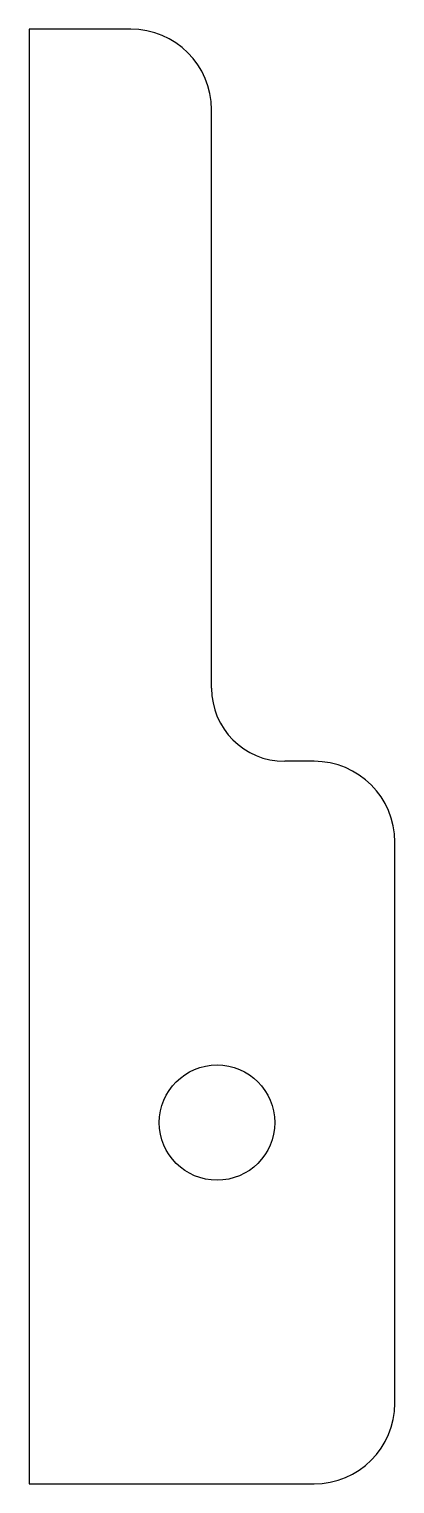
# Model space of a CAD drawing. Header units: millimetres. Extents: x 3.5 to 13, y -10.8 to 27.
import ezdxf

# ---------------------------------------------------------------- set-up
doc = ezdxf.new("R2010")
doc.units = ezdxf.units.MM
doc.header["$MEASUREMENT"] = 0
doc.layers.add('CUTOUTS', color=7, linetype='Continuous', lineweight=0)
doc.layers.add('PERIMETER', color=7, linetype='Continuous', lineweight=0)

msp = doc.modelspace()

# ---------------------------------------------------------------- linework, layer by layer
at = {"layer": 'CUTOUTS', "color": 1, "lineweight": 25}
msp.add_circle((8.422, -1.411), 1.5, dxfattribs=at)
at = {"layer": 'PERIMETER', "color": 5, "lineweight": 25}
for p, q in [((3.54, 27.039), (3.54, -10.811)), ((6.178, 27.039), (3.54, 27.039)), ((8.278, 9.889), (8.278, 24.939)), ((10.94, 7.989), (10.178, 7.989)), ((13.04, -8.711), (13.04, 5.889)), ((3.54, -10.811), (10.94, -10.811))]:
    msp.add_line(p, q, dxfattribs=at)
for points in [[(8.278, 24.939), (8.278, 26.099), (7.338, 27.039), (6.178, 27.039)], [(8.278, 9.889), (8.278, 8.84), (9.128, 7.989), (10.178, 7.989)], [(13.04, 5.889), (13.04, 7.049), (12.1, 7.989), (10.94, 7.989)], [(10.94, -10.811), (12.1, -10.811), (13.04, -9.871), (13.04, -8.711)]]:
    msp.add_open_spline(points, degree=3, dxfattribs=at)

doc.saveas('drawing.dxf')
